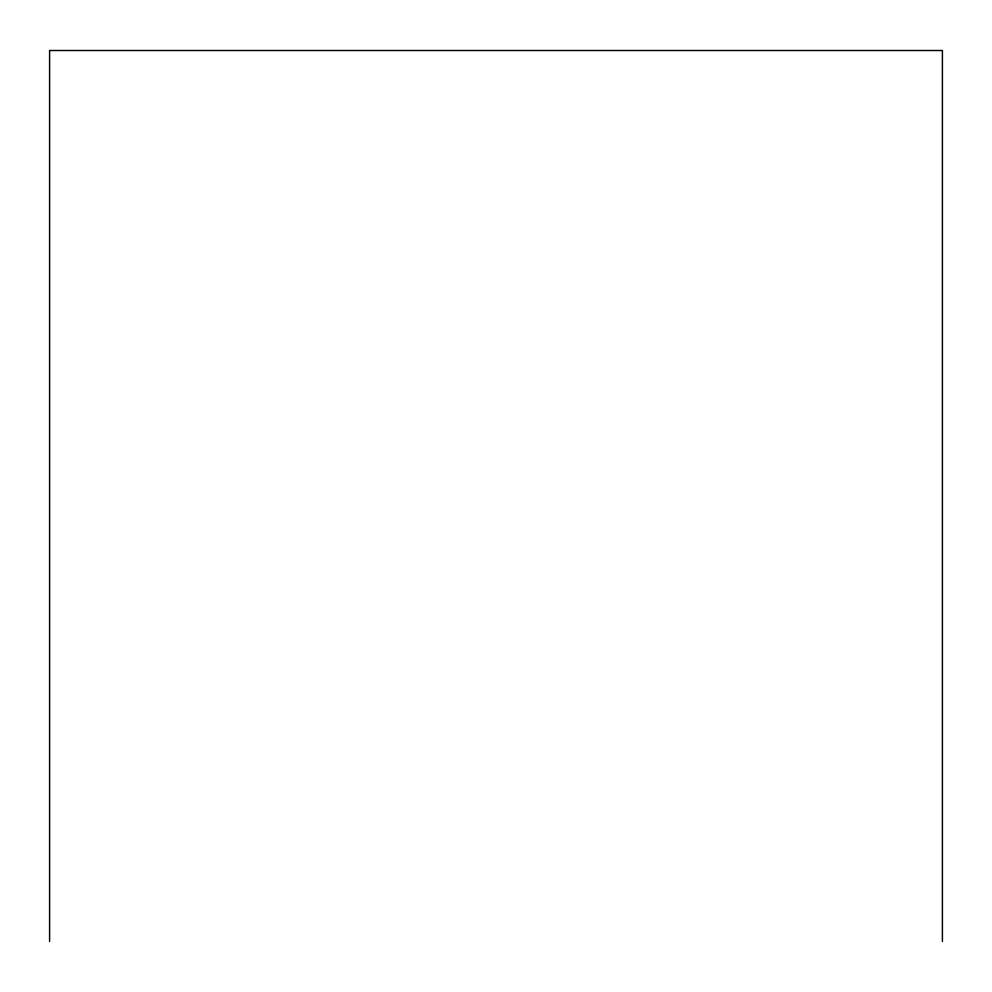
<?xml version="1.0" encoding="UTF-8"?>
<svg xmlns="http://www.w3.org/2000/svg" width="992" height="992" viewBox="0 0 992 992"><rect width="100%" height="100%" fill="white"/><g stroke="black" fill="none" stroke-linecap="round" stroke-linejoin="round"><path stroke-width="1.49" d="M942.4 941.495L942.4 50.505L49.6 50.505L49.6 941.495"/></g></svg>
